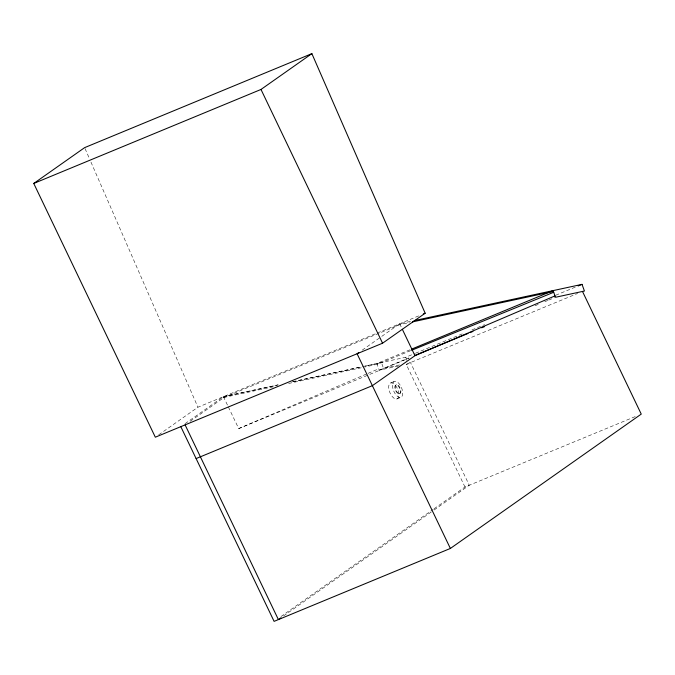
<?xml version="1.0" encoding="UTF-8"?>
<svg xmlns="http://www.w3.org/2000/svg" width="675" height="675" viewBox="0 0 675 675"><rect width="100%" height="100%" fill="white"/><g stroke="black" fill="none" stroke-linecap="round" stroke-linejoin="round"><path stroke-width="0.51" stroke-dasharray="3.38 2.53" d="M158.735 434.801L197.935 407.211L376.372 333.408M185.077 423.655L223.425 396.664L278.049 384.86M190.215 421.284L227.711 394.892L228.099 395.71L279.534 384.598M362.197 350.148L380.936 336.96M381.788 336.361L399.684 323.764L412.045 321.089M280.977 616.52L433.173 509.406M434.033 508.798L464.982 487.013L637.36 415.716M283.551 615.954L433.156 510.654M434.017 510.047L469.277 485.241L410.501 362.576L407.506 363.226M228.327 406.907L238.714 428.583L367.158 373.739M368.128 373.326L378.751 368.795M377.342 333.003L420.457 315.174M223.509 396.647L223.813 397.482L400.081 324.574L409.337 322.574M409.944 349.819L376.836 363.513L379.249 370.178L398.225 366.078M362.424 366.626L405.751 357.261L414.517 353.641M415.488 353.236L462.232 333.897M471.968 329.873L484.633 324.633M555.719 295.237L576.172 286.774M379.249 370.178L408.805 357.952M535.115 305.707L539.966 303.699M544.826 301.691L547.746 300.485M548.716 300.088L554.546 297.675M238.714 428.583L409.134 358.096M464.982 487.013L406.215 364.348L577.623 293.456M390.825 382.919L394.63 381.341M396.082 384.927L396.562 384.725M399.161 393.837A4.742 2.337 67.5 0 0 398.9 386.843A4.742 2.337 67.5 0 0 394.808 387.467A4.742 2.337 67.5 0 0 399.161 393.837L399.642 393.643A4.742 2.337 67.5 0 0 399.372 386.64A4.742 2.337 67.5 0 0 395.28 387.273A4.742 2.337 67.5 0 0 399.642 393.643M396.799 398.993A8.589 4.236 67.5 0 0 395.904 386.041A8.589 4.236 67.5 0 0 388.724 387.838A8.589 4.236 67.5 0 0 396.799 398.993L400.613 397.415A8.589 4.236 67.5 0 0 399.718 384.463A8.589 4.236 67.5 0 0 392.538 386.26A8.589 4.236 67.5 0 0 400.613 397.415M410.628 350.671L377.139 364.348L364.787 367.014M292.452 381.746L361.395 366.846M223.813 397.482L274.236 386.581M288.638 383.468L363.757 367.234M399.516 364.947L383.543 368.407L381.434 362.593L364.922 366.162M406.215 364.348L408.173 363.926M292.908 381.712L360.804 367.048M399.684 323.764L401.887 328.345M223.425 396.664L227.88 405.962M85.058 148.593L89.269 158.245M90.956 162.101L197.935 407.211M405.751 357.261L407.481 362.028"/><path stroke-width="1.01" d="M33.75 183.448L84.637 147.631L311.875 53.637L425.174 313.217L382.565 343.212L155.326 437.197L33.75 183.448L260.989 89.454L311.875 53.637M358.788 352.552L357.083 353.751L450.368 548.454L274.101 621.363L180.816 426.659M555.01 295.886L414.982 355.683L372.372 385.67L196.104 458.578M280.969 617.768L278.387 619.583L185.102 424.879M450.368 548.454L641.25 414.104L582.483 291.448M423.284 314.002L425.174 313.217M411.893 349.009L553.095 290.604L555.517 297.27L584.432 291.026L582.019 284.361L414.104 320.65M578.121 285.972L582.019 284.361M414.627 355.548L468.07 333.442M470.011 332.64L472.93 331.433M481.672 327.814L484.591 326.607M411.607 350.274L553.702 292.275M412.425 321.907L553.399 291.44M402.334 329.29L414.982 355.683M260.989 89.454L382.565 343.212"/></g></svg>
